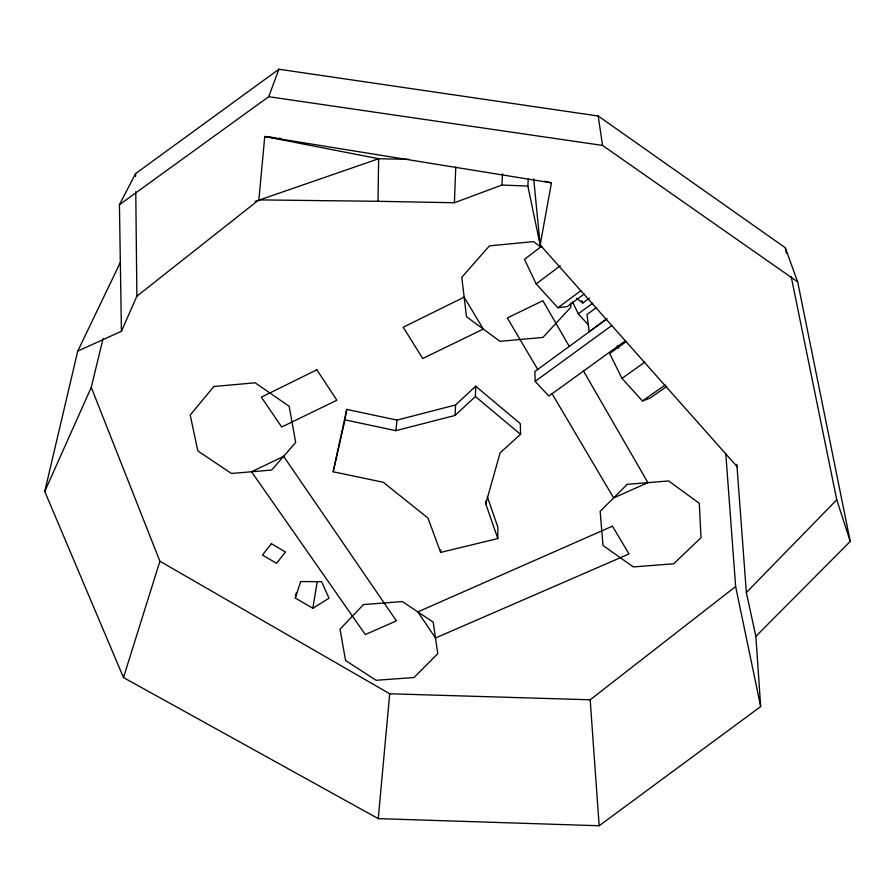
<?xml version="1.0" encoding="UTF-8"?>
<svg xmlns="http://www.w3.org/2000/svg" width="895" height="895" viewBox="0 0 895 895"><rect width="100%" height="100%" fill="white"/><g stroke="black" fill="none" stroke-linecap="round" stroke-linejoin="round"><path stroke-width="1.34" d="M497.81 538.544L485.739 503.818L500.126 452.814L520.554 434.343L520.353 423.715L475.692 386.192L455.566 404.976L397.011 420.102L346.712 409.395L333.175 471.754L383.194 482.26L427.989 518.06L440.62 552.416L497.81 538.544L497.855 527.177L487.249 496.524M737.48 467.045L540.166 244.95L527.849 186.059L501.95 185.041L454.403 202.751L378.014 201.297L378.641 158.739L264.763 136.499L258.856 199.887L136.89 296.189L121.429 331.284L77.742 351.108L44.75 491.444L123.488 677.571L378.249 818.623L599.169 825.761L760.672 706.569L755.861 636.334L746.352 592.524L736.842 464.326M485.739 503.818L485.784 501.032M346.712 409.395L344.989 419.856L395.847 430.663L455.04 415.448L475.402 396.519L475.692 386.192M454.403 202.751L455.756 167.108M455.04 415.448L455.566 404.976M501.95 185.041L502.52 173.943M440.62 552.416L440.765 549.877M527.849 186.059L528.263 179.134M378.249 818.623L389.705 693.77L159.892 561.232L91.256 387.345L103.059 338.623M395.847 430.663L397.011 420.102M296.301 592.691L295.316 598.05L312.814 608.264L317.289 581.291M544.719 181.26L551.443 182.86L540.166 244.95L533.7 178.877M333.175 471.754L344.989 419.856M123.488 677.571L159.892 561.232M295.316 598.05L300.653 581.571L321.607 581.683L329.036 598.24L312.814 608.264M121.429 331.284L119.427 204.709L268.701 96.705L278.904 69.239L598.196 116.003L785.284 247.747L797.669 281.88L850.25 541.419L755.861 636.334M44.75 491.444L91.256 387.345M77.742 351.108L120.333 262.425M119.427 204.709L135.57 173.619L278.904 69.239M746.352 592.524L836.758 499.802L791.158 276.51M389.705 693.77L590.174 699.789L735.645 586.549L725.767 453.34M541.766 246.17L524.47 259.337L536.161 283.905L557.876 307.768L567.262 306.56L584.088 294.075M536.161 283.905L560.281 265.737M557.876 307.768L580.855 290.696M576.559 298.303L582.88 302.98L589.458 298.113M588.194 324.74L578.315 313.821L592.781 303.148M596.54 307.488L587.03 314.492L589.178 331.676L606.418 319.067M607.09 318.732L534.841 371.548L535.188 381.337L548.836 396.082L625.269 340.894M535.188 381.337L611.688 325.612M626.444 341.409L609.685 353.503L621.98 378.417L642.476 400.938L650.106 398.107L666.809 386.36M621.98 378.417L644.657 362.24M642.476 400.938L665.108 385.018M255.008 201.52L378.641 158.739L409.037 159.332M258.856 199.887L378.014 201.297M275.85 137.875L264.763 136.499L551.443 182.86M278.625 138.222L281.388 138.557M268.701 96.705L602.548 145.426L797.669 281.88M541.262 247.423L533.61 241.616L489.453 245.856L461.775 277.316L466.508 316.752L500.003 341.319L542.907 337.426L570.954 307.108L570.596 303.002M475.402 396.519L520.554 434.343M617.315 346.018L618.859 348.233M537.794 369.557L507.32 317.971L542.885 300.698L569.321 346.488M551.969 393.554L613.634 497.911L647.924 482.651L583.227 370.586M581.694 300.586L582.88 302.98M572.442 301.805L578.315 313.821M836.758 499.802L850.25 541.419M735.645 586.549L760.672 706.569M785.284 247.747L786.403 253.229M598.196 116.003L602.548 145.426M590.174 699.789L599.169 825.761M135.57 173.619L135.604 176.404M135.76 191.72L136.89 296.189M271.375 543.679L262.448 555.023L276.544 563.313L285.505 552.025L271.375 543.679M213.827 386.506L190.221 415.023L197.84 450.957L231.447 473.466L271.666 470.054L295.697 442.522L289.175 406.296L255.142 382.803L213.827 386.506M363.459 604.561L340.033 629.207L345.548 660.51L376.09 680.289L414.005 677.526L437.756 653.686L433.225 622.148L402.347 601.563L363.459 604.561M627.25 484.352L600.153 511.347L603.006 545.469L633.369 566.927L673.655 563.794L701.031 537.716L699.286 503.314L668.643 480.939L627.25 484.352M316.852 369.792L261.374 397.156L281.69 427.027L336.867 400.222L316.852 369.792M464.158 297.151L403.197 327.212L422.708 358.515L483.311 329.08L464.158 297.151M283.614 456.349L251.54 471.766L365.317 634.566L396.407 620.861L283.614 456.349M612.437 526.17L417.831 611.889L435.507 638.001L629.006 553.949L612.437 526.17"/></g></svg>
